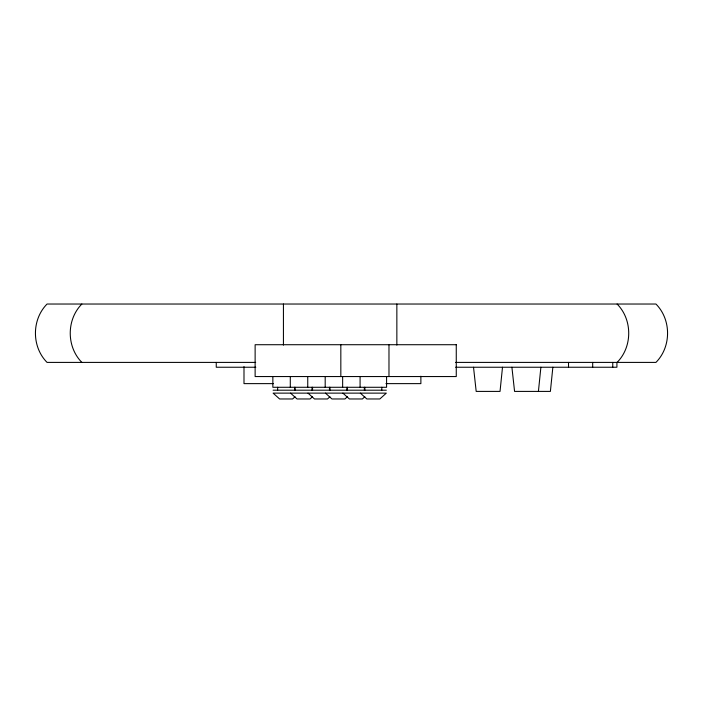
<?xml version="1.0" encoding="UTF-8"?>
<svg xmlns="http://www.w3.org/2000/svg" width="703" height="703" viewBox="0 0 703 703"><rect width="100%" height="100%" fill="white"/><g stroke="black" fill="none" stroke-linecap="round" stroke-linejoin="round"><path stroke-width="1.05" d="M502.504 367.238L500.035 391.404L476.186 391.404L473.523 367.238M538.419 391.404L540.888 367.238M552.857 367.238L550.387 391.404L514.57 391.404L511.907 367.238M81.864 304.03C66.372 319.645 66.372 346.79 81.864 362.405M617.102 362.405C632.586 346.79 632.586 319.645 617.102 304.03M295.04 396.773L292.597 398.97L279.601 398.97L273.098 393.126L386.334 393.126L379.831 398.97L366.834 398.97L360.34 393.126M312.484 396.773L310.049 398.97L297.044 398.97L290.55 393.126M329.927 396.773L327.493 398.97L314.496 398.97L307.993 393.126M347.379 396.773L344.945 398.97L331.939 398.97L325.445 393.126M364.822 396.773L362.388 398.97L349.391 398.97L342.888 393.126M255.681 362.405L47.057 362.405C31.565 346.79 31.565 319.645 47.057 304.03L655.943 304.03C671.435 319.645 671.435 346.79 655.943 362.405L455.597 362.405M255.822 367.238L216.252 367.238L216.252 362.405M455.632 367.238L616.918 367.238L616.918 362.405M273.476 383.627L243.994 383.627L243.994 366.65M385.938 383.627L420.877 383.627L420.877 376.202M273.098 390.2L386.334 390.2M612.761 362.405L612.761 367.238M592.691 362.405L592.691 367.238M568.516 362.405L568.516 367.238M396.852 304.03L396.852 345.103M388.979 344.716L388.979 376.553M386.58 376.553L386.58 387.283L272.852 387.283L272.852 376.553M381.799 387.283L381.799 390.2M364.875 387.283L364.875 390.2M364.356 387.283L364.356 390.2M360.085 376.553L360.085 387.283M347.431 387.283L347.431 390.2M346.913 387.283L346.913 390.2M342.642 376.553L342.642 387.283M340.832 344.716L340.832 376.553M329.988 387.283L329.988 390.2M329.461 387.283L329.461 390.2M325.19 376.553L325.19 387.283M312.536 387.283L312.536 390.2M312.018 387.283L312.018 390.2M307.747 376.553L307.747 387.283M295.093 387.283L295.093 390.2M294.566 387.283L294.566 390.2M290.295 376.553L290.295 387.283M283.432 304.03L283.432 345.103M277.641 387.283L277.641 390.2M456.265 344.716L255.127 344.716L255.127 376.553L456.265 376.553L456.265 344.716"/></g></svg>
